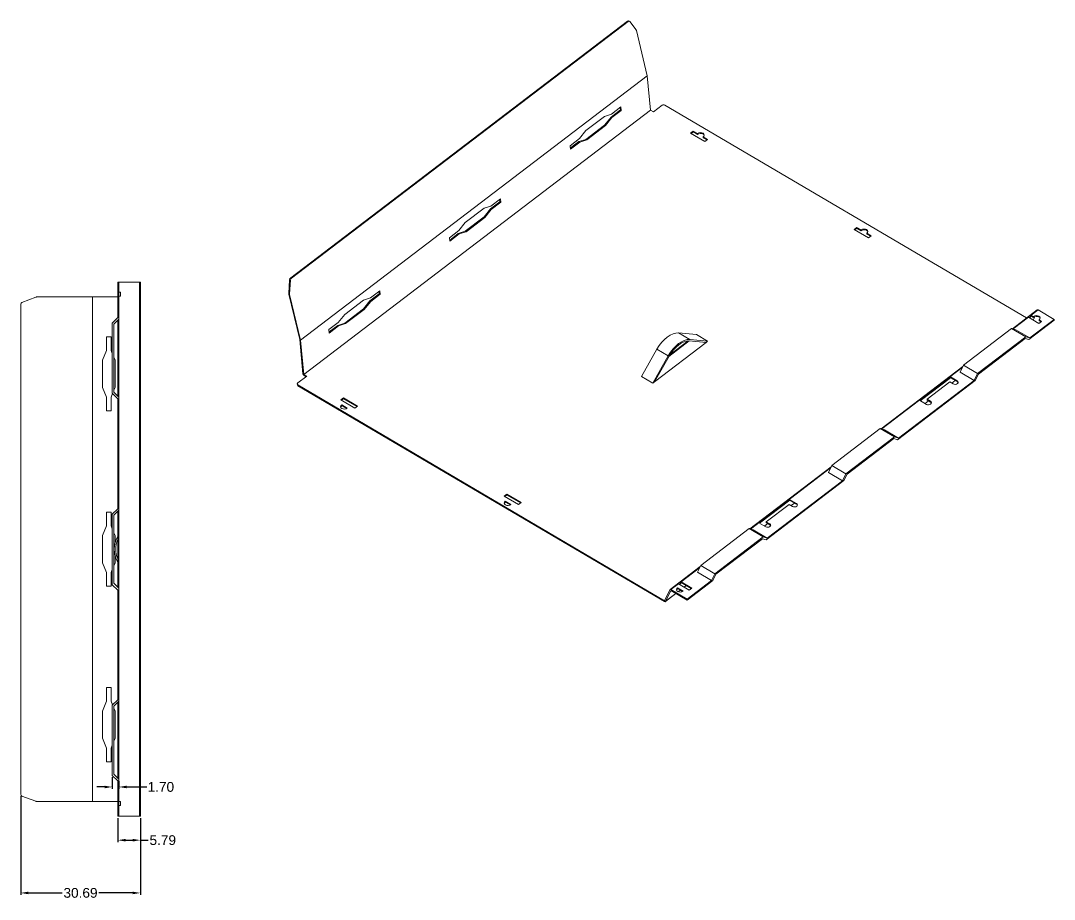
# Model space of a CAD drawing. Header units: millimetres. Extents: x 1920 to 4820, y 310 to 2320.
# Drawn here: x 3173.1 to 3438.2, y 564.5 to 789.9 of the extents above; entities that cross this region are included whole.
import ezdxf

# ---------------------------------------------------------------- set-up
doc = ezdxf.new("R2010")
doc.units = ezdxf.units.MM
doc.layers.add('core', color=7, linetype='Continuous', lineweight=20)
doc.layers.add('dim', color=82, linetype='Continuous', lineweight=9)
doc.styles.get("Standard").update_dxf_attribs({"font": 'arial.ttf'})
doc.dimstyles.get("Standard").update_dxf_attribs({"dimtxt": 0.18, "dimasz": 0.18, "dimexe": 0.18, "dimexo": 0.0625, "dimgap": 0.09, "dimtad": 0, "dimtih": 1, "dimtoh": 1, "dimzin": 0, "dimdsep": 46, "dimtxsty": 'Standard', "dimcen": 0.09, "dimadec": 0, "dimazin": 0, "dimtfac": 1, "dimtofl": 0, "dimtmove": 0, "dimatfit": 3, "dimfxl": 0, "dimtolj": 1, "dimtzin": 0, "dimarcsym": 0})

# ---------------------------------------------------------------- blocks, each defined once
blk = doc.blocks.new('*D139')
at = {"layer": 'Defpoints', "color": 0, "transparency": 16777216}
for p in [(3196.64, 596.29), (3198.34, 595.29), (3198.34, 593.31)]:
    blk.add_point(p, dxfattribs=at)
at = {"layer": 'dim', "color": 0, "lineweight": -2, "transparency": 16777216}
for p, q in [((3196.64, 595.79), (3196.64, 592.81)), ((3198.34, 594.79), (3198.34, 592.81)), ((3194.64, 593.31), (3192.64, 593.31)), ((3200.34, 593.31), (3205.47, 593.31))]:
    blk.add_line(p, q, dxfattribs=at)
at = {"layer": 'dim', "color": 0, "transparency": 16777216}
for points in [[(3194.64, 593.64), (3194.64, 592.97), (3196.64, 593.31)], [(3200.34, 593.64), (3200.34, 592.97), (3198.34, 593.31)]]:
    blk.add_solid(points, dxfattribs=at)
at = {"layer": 'dim', "color": 0, "transparency": 16777216, "insert": (3209.09, 593.31), "char_height": 2.5, "attachment_point": 5}
blk.add_mtext('\\A1;1.70', dxfattribs=at)
blk = doc.blocks.new('*D144')
at = {"layer": 'Defpoints', "color": 0, "transparency": 16777216}
for p in [(3173.15, 591.44), (3203.83, 585.79), (3203.83, 566.13)]:
    blk.add_point(p, dxfattribs=at)
at = {"layer": 'dim', "color": 0, "lineweight": -2, "transparency": 16777216}
for p, q in [((3173.15, 590.94), (3173.15, 565.63)), ((3203.83, 585.29), (3203.83, 565.63)), ((3175.15, 566.13), (3183.77, 566.13)), ((3201.83, 566.13), (3193.21, 566.13))]:
    blk.add_line(p, q, dxfattribs=at)
at = {"layer": 'dim', "color": 0, "transparency": 16777216}
for points in [[(3175.15, 566.46), (3175.15, 565.79), (3173.15, 566.13)], [(3201.83, 566.46), (3201.83, 565.79), (3203.83, 566.13)]]:
    blk.add_solid(points, dxfattribs=at)
at = {"layer": 'dim', "color": 0, "transparency": 16777216, "insert": (3188.49, 566.13), "char_height": 2.5, "attachment_point": 5}
blk.add_mtext('\\A1;30.69', dxfattribs=at)
blk = doc.blocks.new('*D145')
at = {"layer": 'Defpoints', "color": 0, "transparency": 16777216}
for p in [(3198.04, 585.79), (3203.83, 585.79), (3203.83, 579.66)]:
    blk.add_point(p, dxfattribs=at)
at = {"layer": 'dim', "color": 0, "lineweight": -2, "transparency": 16777216}
for p, q in [((3198.04, 585.29), (3198.04, 579.16)), ((3203.83, 585.29), (3203.83, 579.16)), ((3200.04, 579.66), (3201.83, 579.66)), ((3203.83, 579.66), (3205.83, 579.66))]:
    blk.add_line(p, q, dxfattribs=at)
at = {"layer": 'dim', "color": 0, "transparency": 16777216}
for points in [[(3200.04, 579.99), (3200.04, 579.32), (3198.04, 579.66)], [(3201.83, 579.99), (3201.83, 579.32), (3203.83, 579.66)]]:
    blk.add_solid(points, dxfattribs=at)
at = {"layer": 'dim', "color": 0, "transparency": 16777216, "insert": (3209.58, 579.66), "char_height": 2.5, "attachment_point": 5}
blk.add_mtext('\\A1;5.79', dxfattribs=at)

msp = doc.modelspace()

# ---------------------------------------------------------------- linework, layer by layer
at = {"layer": 'core'}
for p, q in [((3328.724, 789.77), (3242.369, 723.923)), ((3328.934, 789.682), (3328.724, 789.77)), ((3329.224, 789.744), (3329.014, 789.832)), ((3328.934, 789.682), (3242.58, 723.835)), ((3329.318, 789.668), (3330.936, 787.502)), ((3333.802, 775.725), (3330.992, 787.378)), ((3333.802, 775.725), (3244.911, 707.943)), ((3334.64, 766.875), (3333.802, 775.725)), ((3334.64, 766.875), (3245.749, 699.093)), ((3324.642, 765.894), (3322.855, 765.322)), ((3324.509, 765.137), (3326.913, 766.97)), ((3327.047, 767.727), (3324.642, 765.894)), ((3324.726, 765.009), (3327.13, 766.842)), ((3326.913, 766.97), (3326.855, 767.581)), ((3327.13, 766.842), (3326.913, 766.97)), ((3327.13, 766.842), (3327.047, 767.727)), ((3335.364, 766.449), (3334.64, 766.875)), ((3335.364, 766.449), (3337.63, 768.177)), ((3431.012, 713.615), (3338.336, 768.226)), ((3322.855, 765.322), (3318.046, 761.655)), ((3324.509, 765.137), (3322.862, 763.089)), ((3323.079, 762.962), (3324.726, 765.009)), ((3324.726, 765.009), (3324.509, 765.137)), ((3318.046, 761.655), (3316.399, 759.608)), ((3318.053, 759.423), (3322.862, 763.089)), ((3318.27, 759.295), (3323.079, 762.962)), ((3323.079, 762.962), (3322.862, 763.089)), ((3345.591, 761.536), (3344.904, 761.012)), ((3344.904, 761.012), (3348.521, 758.881)), ((3345.612, 761.315), (3345.08, 760.909)), ((3345.591, 761.536), (3345.612, 761.315)), ((3346.676, 760.897), (3345.591, 761.536)), ((3346.697, 760.675), (3345.612, 761.315)), ((3346.697, 760.675), (3346.676, 760.897)), ((3316.399, 759.608), (3313.994, 757.775)), ((3314.052, 757.163), (3316.266, 758.851)), ((3314.078, 756.89), (3316.483, 758.723)), ((3318.053, 759.423), (3316.266, 758.851)), ((3316.483, 758.723), (3316.266, 758.851)), ((3316.483, 758.723), (3318.27, 759.295)), ((3318.27, 759.295), (3318.053, 759.423)), ((3348.123, 760.044), (3348.144, 759.823)), ((3349.208, 759.405), (3348.123, 760.044)), ((3349.053, 759.287), (3348.144, 759.823)), ((3348.521, 758.881), (3349.208, 759.405)), ((3313.994, 757.775), (3314.078, 756.89)), ((3293.729, 742.322), (3291.942, 741.75)), ((3293.596, 741.565), (3296.001, 743.398)), ((3296.134, 744.155), (3293.729, 742.322)), ((3293.813, 741.437), (3296.218, 743.27)), ((3296.001, 743.398), (3295.943, 744.01)), ((3296.218, 743.27), (3296.001, 743.398)), ((3296.218, 743.27), (3296.134, 744.155)), ((3291.942, 741.75), (3287.134, 738.083)), ((3287.14, 735.851), (3291.949, 739.518)), ((3287.357, 735.723), (3292.166, 739.39)), ((3293.596, 741.565), (3291.949, 739.518)), ((3292.166, 739.39), (3291.949, 739.518)), ((3292.166, 739.39), (3293.813, 741.437)), ((3293.813, 741.437), (3293.596, 741.565)), ((3287.134, 738.083), (3285.486, 736.036)), ((3387.545, 736.814), (3386.858, 736.29)), ((3387.545, 736.814), (3387.566, 736.593)), ((3388.63, 736.175), (3387.545, 736.814)), ((3285.486, 736.036), (3283.082, 734.203)), ((3283.082, 734.203), (3283.166, 733.318)), ((3283.14, 733.591), (3285.353, 735.279)), ((3283.166, 733.318), (3285.57, 735.151)), ((3287.14, 735.851), (3285.353, 735.279)), ((3285.57, 735.151), (3285.353, 735.279)), ((3285.57, 735.151), (3287.357, 735.723)), ((3287.357, 735.723), (3287.14, 735.851)), ((3386.858, 736.29), (3390.475, 734.159)), ((3387.566, 736.593), (3387.033, 736.187)), ((3388.651, 735.954), (3387.566, 736.593)), ((3388.651, 735.954), (3388.63, 736.175)), ((3390.077, 735.322), (3390.098, 735.101)), ((3391.162, 734.683), (3390.077, 735.322)), ((3391.007, 734.565), (3390.098, 735.101)), ((3390.475, 734.159), (3391.162, 734.683)), ((3242.369, 723.923), (3242.58, 723.835)), ((3198.045, 722.793), (3198.045, 713.693)), ((3198.345, 722.793), (3198.045, 722.793)), ((3203.604, 722.793), (3198.345, 722.793)), ((3198.345, 722.793), (3198.345, 713.293)), ((3203.834, 722.793), (3203.604, 722.793)), ((3203.604, 585.793), (3203.604, 722.793)), ((3203.834, 722.793), (3203.834, 585.793)), ((3242.11, 723.418), (3241.878, 719.842)), ((3242.088, 719.754), (3242.321, 723.33)), ((3242.321, 723.33), (3242.11, 723.418)), ((3173.468, 717.615), (3177.005, 718.962)), ((3191.534, 718.993), (3177.178, 718.993)), ((3198.044, 718.993), (3191.534, 718.993)), ((3191.534, 718.993), (3191.534, 589.593)), ((3198.345, 720.193), (3198.754, 720.193)), ((3198.754, 719.193), (3198.345, 719.193)), ((3198.754, 720.193), (3198.754, 719.193)), ((3241.878, 719.842), (3242.088, 719.754)), ((3244.695, 708.052), (3241.89, 719.684)), ((3241.89, 719.684), (3242.1, 719.596)), ((3242.1, 719.596), (3244.911, 707.943)), ((3261.029, 718.178), (3256.221, 714.512)), ((3262.817, 718.75), (3261.029, 718.178)), ((3262.683, 717.993), (3265.088, 719.826)), ((3265.221, 720.584), (3262.817, 718.75)), ((3262.9, 717.865), (3265.305, 719.699)), ((3265.088, 719.826), (3265.03, 720.438)), ((3265.305, 719.699), (3265.088, 719.826)), ((3265.305, 719.699), (3265.221, 720.584)), ((3173.148, 717.147), (3173.148, 591.44)), ((3256.227, 712.279), (3261.036, 715.946)), ((3256.444, 712.151), (3261.253, 715.818)), ((3262.683, 717.993), (3261.036, 715.946)), ((3261.253, 715.818), (3261.036, 715.946)), ((3261.253, 715.818), (3262.9, 717.865)), ((3262.9, 717.865), (3262.683, 717.993)), ((3433.764, 715.713), (3427.39, 710.852)), ((3433.979, 715.69), (3432.193, 714.328)), ((3438.135, 713.241), (3433.979, 715.69)), ((3196.645, 712.293), (3198.045, 713.693)), ((3198.345, 713.293), (3197.045, 711.993)), ((3198.045, 712.993), (3198.045, 693.593)), ((3198.345, 713.293), (3198.345, 693.293)), ((3256.221, 714.512), (3254.573, 712.465)), ((3431.506, 713.804), (3427.569, 710.802)), ((3432.015, 714.369), (3431.328, 713.845)), ((3431.506, 713.804), (3434.215, 712.208)), ((3438.156, 713.02), (3431.629, 708.043)), ((3432.058, 713.913), (3431.737, 713.668)), ((3438.135, 713.241), (3431.883, 708.474)), ((3432.015, 714.369), (3432.058, 713.913)), ((3432.168, 714.134), (3432.058, 713.913)), ((3432.822, 713.748), (3432.168, 714.134)), ((3432.801, 713.969), (3432.193, 714.328)), ((3432.75, 713.071), (3433.176, 713.928)), ((3432.822, 713.748), (3432.801, 713.969)), ((3434.902, 712.731), (3434.248, 713.117)), ((3434.248, 713.117), (3434.269, 712.896)), ((3434.747, 712.614), (3434.269, 712.896)), ((3438.156, 713.02), (3438.135, 713.241)), ((3196.645, 694.293), (3196.645, 712.293)), ((3197.045, 711.993), (3197.045, 694.593)), ((3254.573, 712.465), (3252.169, 710.631)), ((3252.169, 710.631), (3252.253, 709.746)), ((3252.227, 710.02), (3254.44, 711.707)), ((3252.253, 709.746), (3254.657, 711.579)), ((3256.227, 712.279), (3254.44, 711.707)), ((3254.657, 711.579), (3254.44, 711.707)), ((3254.657, 711.579), (3256.444, 712.151)), ((3256.444, 712.151), (3256.227, 712.279)), ((3414.842, 701.476), (3427.207, 710.905)), ((3428.267, 710.605), (3427.207, 710.905)), ((3427.207, 710.905), (3430.824, 708.773)), ((3428.267, 710.605), (3431.883, 708.474)), ((3434.215, 712.208), (3434.902, 712.731)), ((3196.334, 708.793), (3195.134, 708.793)), ((3195.134, 708.793), (3195.134, 705.293)), ((3196.334, 705.293), (3196.334, 708.793)), ((3244.695, 708.052), (3245.525, 699.295)), ((3245.749, 699.093), (3244.911, 707.943)), ((3344.573, 707.721), (3339.328, 703.722)), ((3344.279, 707.734), (3339.58, 704.151)), ((3346.384, 709.339), (3341.782, 709.775)), ((3341.782, 709.775), (3344.675, 708.07)), ((3348.887, 707.336), (3344.521, 707.726)), ((3344.675, 708.07), (3349.277, 707.634)), ((3349.277, 707.634), (3346.384, 709.339)), ((3348.887, 707.336), (3349.277, 707.634)), ((3418.459, 699.345), (3430.824, 708.773)), ((3430.646, 708.321), (3418.693, 699.207)), ((3431.629, 708.043), (3430.646, 708.321)), ((3430.824, 708.773), (3431.883, 708.474)), ((3195.134, 705.293), (3194.134, 702.793)), ((3196.645, 704.518), (3196.334, 705.293)), ((3336.276, 705.588), (3332.33, 698.623)), ((3335.663, 697.253), (3348.887, 707.336)), ((3339.169, 703.883), (3336.276, 705.588)), ((3194.134, 702.793), (3194.134, 695.793)), ((3197.334, 702.793), (3197.045, 703.518)), ((3197.334, 695.793), (3197.334, 702.793)), ((3335.223, 696.918), (3339.169, 703.883)), ((3339.372, 703.799), (3335.663, 697.253)), ((3414.692, 701.17), (3393.73, 685.186)), ((3414.546, 700.872), (3393.908, 685.135)), ((3414.842, 701.476), (3413.978, 699.71)), ((3413.978, 699.71), (3417.595, 697.579)), ((3414.842, 701.476), (3418.459, 699.345)), ((3246.472, 698.667), (3244.205, 696.938)), ((3246.472, 698.667), (3245.749, 699.093)), ((3246.318, 698.549), (3245.842, 698.829)), ((3335.223, 696.918), (3332.33, 698.623)), ((3335.663, 697.253), (3335.223, 696.918)), ((3417.89, 697.567), (3397.969, 682.376)), ((3417.595, 697.579), (3398.223, 682.807)), ((3411.514, 698.515), (3403.614, 692.492)), ((3411.535, 698.294), (3403.789, 692.388)), ((3405.512, 692.766), (3411.351, 697.218)), ((3411.351, 697.218), (3412.256, 696.685)), ((3411.514, 698.515), (3411.535, 698.294)), ((3413.286, 697.471), (3411.514, 698.515)), ((3413.307, 697.25), (3411.535, 698.294)), ((3411.882, 696.905), (3412.759, 697.573)), ((3411.893, 696.898), (3412.768, 697.566)), ((3413.307, 697.25), (3413.286, 697.471)), ((3417.595, 697.579), (3418.459, 699.345)), ((3418.693, 699.207), (3417.89, 697.567)), ((3194.134, 695.793), (3195.134, 693.293)), ((3197.045, 695.069), (3197.334, 695.793)), ((3197.045, 694.593), (3198.345, 693.293)), ((3244.069, 696.678), (3244.09, 696.457)), ((3338.214, 641.078), (3244.223, 696.463)), ((3244.223, 696.463), (3244.244, 696.242)), ((3244.244, 696.242), (3338.189, 640.884)), ((3195.134, 693.293), (3195.134, 689.793)), ((3196.334, 693.293), (3196.709, 694.229)), ((3196.334, 689.793), (3196.334, 693.293)), ((3198.045, 692.893), (3196.645, 694.293)), ((3198.045, 692.893), (3198.045, 664.693)), ((3198.345, 693.293), (3198.345, 664.293)), ((3255.876, 693.126), (3255.189, 692.602)), ((3255.189, 692.602), (3258.805, 690.471)), ((3255.897, 692.904), (3255.364, 692.498)), ((3255.876, 693.126), (3255.897, 692.904)), ((3259.492, 690.995), (3255.876, 693.126)), ((3259.338, 690.877), (3255.897, 692.904)), ((3403.614, 692.492), (3405.386, 691.447)), ((3405.012, 691.666), (3405.888, 692.334)), ((3405.023, 691.66), (3405.9, 692.328)), ((3405.512, 692.766), (3405.533, 692.545)), ((3406.417, 692.233), (3405.512, 692.766)), ((3406.438, 692.012), (3405.533, 692.545)), ((3406.438, 692.012), (3406.417, 692.233)), ((3195.134, 689.793), (3196.334, 689.793)), ((3255.449, 691.334), (3255.47, 691.113)), ((3256.896, 690.481), (3255.449, 691.334)), ((3256.723, 690.375), (3255.47, 691.113)), ((3258.805, 690.471), (3259.492, 690.995)), ((3381.106, 675.751), (3393.547, 685.238)), ((3394.606, 684.938), (3393.547, 685.238)), ((3393.547, 685.238), (3397.163, 683.106)), ((3394.606, 684.938), (3398.223, 682.807)), ((3384.723, 673.62), (3397.163, 683.106)), ((3396.985, 682.654), (3385.032, 673.54)), ((3397.969, 682.376), (3396.985, 682.654)), ((3397.163, 683.106), (3398.223, 682.807)), ((3380.957, 675.446), (3360.07, 659.519)), ((3380.811, 675.148), (3360.249, 659.469)), ((3381.106, 675.751), (3380.242, 673.985)), ((3380.242, 673.985), (3383.859, 671.854)), ((3381.106, 675.751), (3384.723, 673.62)), ((3383.859, 671.854), (3384.723, 673.62)), ((3385.032, 673.54), (3384.23, 671.9)), ((3384.23, 671.9), (3364.308, 656.709)), ((3383.859, 671.854), (3364.562, 657.14)), ((3297.829, 668.404), (3297.142, 667.88)), ((3297.142, 667.88), (3300.759, 665.749)), ((3297.85, 668.183), (3297.318, 667.777)), ((3297.829, 668.404), (3297.85, 668.183)), ((3301.446, 666.273), (3297.829, 668.404)), ((3301.291, 666.155), (3297.85, 668.183)), ((3297.403, 666.612), (3297.424, 666.391)), ((3298.85, 665.76), (3297.403, 666.612)), ((3298.677, 665.653), (3297.424, 666.391)), ((3300.759, 665.749), (3301.446, 666.273)), ((3370.297, 667.087), (3362.397, 661.063)), ((3370.318, 666.865), (3362.572, 660.959)), ((3364.295, 661.337), (3370.134, 665.789)), ((3370.134, 665.789), (3371.039, 665.257)), ((3372.069, 666.042), (3370.297, 667.087)), ((3370.297, 667.087), (3370.318, 666.865)), ((3372.09, 665.821), (3370.318, 666.865)), ((3370.667, 665.477), (3371.542, 666.144)), ((3370.678, 665.471), (3371.553, 666.138)), ((3372.09, 665.821), (3372.069, 666.042)), ((3195.134, 663.793), (3195.134, 660.293)), ((3196.334, 663.793), (3195.134, 663.793)), ((3196.334, 660.293), (3196.334, 663.793)), ((3196.645, 663.293), (3198.045, 664.693)), ((3196.645, 645.183), (3196.645, 663.293)), ((3198.345, 664.293), (3197.045, 662.993)), ((3197.045, 662.993), (3197.045, 645.593)), ((3198.045, 663.993), (3198.045, 644.593)), ((3198.345, 664.293), (3198.345, 644.293)), ((3195.134, 660.293), (3194.134, 657.793)), ((3196.645, 659.518), (3196.334, 660.293)), ((3362.397, 661.063), (3364.169, 660.018)), ((3363.797, 660.238), (3364.673, 660.907)), ((3363.808, 660.232), (3364.684, 660.9)), ((3365.2, 660.804), (3364.295, 661.337)), ((3364.295, 661.337), (3364.316, 661.116)), ((3365.22, 660.583), (3364.316, 661.116)), ((3365.22, 660.583), (3365.2, 660.804)), ((3194.134, 657.793), (3194.134, 650.793)), ((3197.334, 657.793), (3197.045, 658.518)), ((3197.334, 655.886), (3197.334, 657.793)), ((3347.521, 650.142), (3359.886, 659.571)), ((3351.138, 648.011), (3363.503, 657.439)), ((3359.886, 659.571), (3363.503, 657.439)), ((3360.945, 659.271), (3359.886, 659.571)), ((3360.945, 659.271), (3364.562, 657.14)), ((3363.503, 657.439), (3364.562, 657.14)), ((3363.324, 656.987), (3351.372, 647.873)), ((3364.308, 656.709), (3363.324, 656.987)), ((3197.334, 650.793), (3197.334, 652.673)), ((3194.134, 650.793), (3195.134, 648.293)), ((3197.045, 650.069), (3197.334, 650.793)), ((3347.372, 649.837), (3339.652, 643.95)), ((3347.226, 649.539), (3342.477, 645.917)), ((3347.521, 650.142), (3346.657, 648.376)), ((3347.521, 650.142), (3351.138, 648.011)), ((3195.134, 648.293), (3195.134, 644.793)), ((3196.334, 648.293), (3196.645, 649.069)), ((3196.334, 644.793), (3196.334, 648.293)), ((3346.657, 648.376), (3350.274, 646.245)), ((3350.274, 646.245), (3351.138, 648.011)), ((3351.372, 647.873), (3350.569, 646.233)), ((3195.134, 644.793), (3196.334, 644.793)), ((3198.045, 643.783), (3196.645, 645.183)), ((3197.045, 645.593), (3198.345, 644.293)), ((3198.345, 644.293), (3198.345, 615.293)), ((3341.79, 645.394), (3339.867, 643.927)), ((3343.021, 643.554), (3341.574, 644.407)), ((3341.574, 644.407), (3341.595, 644.185)), ((3342.847, 643.447), (3341.595, 644.185)), ((3342.299, 645.958), (3341.612, 645.435)), ((3341.79, 645.394), (3344.499, 643.797)), ((3342.342, 645.503), (3342.021, 645.258)), ((3342.299, 645.958), (3342.342, 645.503)), ((3342.452, 645.723), (3342.342, 645.503)), ((3345.032, 644.203), (3342.452, 645.723)), ((3345.186, 644.321), (3342.477, 645.917)), ((3343.223, 644.55), (3343.755, 644.956)), ((3343.234, 644.544), (3343.766, 644.95)), ((3350.274, 646.245), (3344.022, 641.478)), ((3350.569, 646.233), (3344.043, 641.257)), ((3344.499, 643.797), (3345.186, 644.321)), ((3198.045, 643.783), (3198.045, 615.693)), ((3338.214, 641.078), (3339.621, 643.911)), ((3338.404, 640.861), (3341.156, 642.96)), ((3339.842, 643.733), (3338.435, 640.9)), ((3338.435, 640.9), (3341.145, 642.966)), ((3339.842, 643.733), (3344.043, 641.257)), ((3344.022, 641.478), (3339.867, 643.927)), ((3341.719, 643.403), (3342.244, 643.804)), ((3341.731, 643.398), (3342.255, 643.797)), ((3344.043, 641.257), (3344.022, 641.478)), ((3195.134, 618.793), (3195.134, 615.293)), ((3196.334, 618.793), (3195.134, 618.793)), ((3196.334, 615.293), (3196.334, 618.793)), ((3195.134, 615.293), (3194.134, 612.793)), ((3196.709, 614.358), (3196.334, 615.293)), ((3196.645, 614.293), (3198.045, 615.693)), ((3198.345, 615.293), (3197.045, 613.993)), ((3198.045, 614.993), (3198.045, 595.593)), ((3198.345, 615.293), (3198.345, 595.293)), ((3194.134, 612.793), (3194.134, 605.793)), ((3196.645, 596.293), (3196.645, 614.293)), ((3197.045, 613.993), (3197.045, 596.593)), ((3197.334, 612.793), (3197.045, 613.518)), ((3197.334, 605.793), (3197.334, 612.793)), ((3194.134, 605.793), (3195.134, 603.293)), ((3197.045, 605.069), (3197.334, 605.793)), ((3195.134, 603.293), (3195.134, 599.793)), ((3196.334, 603.293), (3196.645, 604.069)), ((3196.334, 599.793), (3196.334, 603.293)), ((3195.134, 599.793), (3196.334, 599.793)), ((3198.045, 594.893), (3196.645, 596.293)), ((3197.045, 596.593), (3198.345, 595.293)), ((3198.045, 594.893), (3198.045, 585.793)), ((3198.345, 595.293), (3198.345, 585.793)), ((3177.005, 589.625), (3173.468, 590.972)), ((3177.178, 589.593), (3191.534, 589.593)), ((3198.044, 589.593), (3191.534, 589.593)), ((3198.345, 589.593), (3198.754, 589.593)), ((3198.754, 588.593), (3198.345, 588.593)), ((3198.754, 589.593), (3198.754, 588.593)), ((3198.345, 585.793), (3198.045, 585.793)), ((3198.345, 585.793), (3203.604, 585.793)), ((3203.834, 585.793), (3203.604, 585.793))]:
    msp.add_line(p, q, dxfattribs=at)
for centre, radius, start, end in [((3203.53, 654.279), 6.4, 148.9846, 211.01474), ((3203.518, 654.293), 6, 155.82313, 204.17688)]:
    msp.add_arc(centre, radius, start, end, dxfattribs=at)
for centre, major_axis, ratio, start_param, end_param in [((3328.82, 789.37), (0.193, 0.461), 0.6503735, 0.0000175, 0.8458395), ((3329.031, 789.282), (-0.193, -0.461), 0.6503735, 2.7754065, 3.9874322), ((3330.648, 787.116), (-0.193, -0.461), 0.6503735, 2.4166358, 2.7754065), ((3337.992, 767.964), (0.498, 0.047), 0.6717004, 0.7476582, 2.3184545), ((3347.4, 760.47), (-0.996, -0.094), 0.6717004, 3.8892508, 5.4600471), ((3347.421, 760.249), (0.996, 0.094), 0.6717004, 0.7476582, 2.3184545), ((3347.4, 760.47), (-0.996, -0.094), 0.6717004, 2.3184545, 3.8892508), ((3347.421, 760.249), (0.996, 0.094), 0.6717004, 0.1661936, 0.7476582), ((3389.353, 735.749), (-0.996, -0.094), 0.6717004, 3.8892508, 5.4600471), ((3389.374, 735.527), (0.996, 0.094), 0.6717004, 0.7476582, 2.3184545), ((3389.353, 735.749), (-0.996, -0.094), 0.6717004, 2.3184545, 3.8892508), ((3389.374, 735.527), (0.996, 0.094), 0.6717004, 0.1661936, 0.7476582), ((3242.466, 723.523), (0.193, 0.461), 0.6503735, 0.8458395, 2.0578652), ((3242.676, 723.435), (-0.193, -0.461), 0.6503735, 3.9874322, 5.1994578), ((3177.178, 718.493), (0, 0.5), 0.9851864, 0, 0.3587707), ((3242.233, 719.946), (0.193, 0.461), 0.6503735, 2.0578652, 2.4166358), ((3242.444, 719.858), (-0.193, -0.461), 0.6503735, 5.1994578, 5.5582285), ((3173.641, 717.147), (0, 0.5), 0.9851864, 0.3587707, 1.5707963), ((3434.007, 715.395), (0.243, -0.318), 0.5037028, 2.2508456, 3.1415775), ((3431.534, 713.509), (0.243, -0.318), 0.5037028, 2.2508456, 2.941537), ((3432.221, 714.033), (-0.243, 0.318), 0.5037028, 5.3924383, 6.0831297), ((3433.524, 713.543), (-0.996, -0.094), 0.6717004, 3.8892508, 5.4600471), ((3433.545, 713.322), (0.996, 0.094), 0.6717004, 0.7476582, 2.3184545), ((3433.524, 713.543), (-0.996, -0.094), 0.6717004, 2.3184545, 3.8892508), ((3433.545, 713.322), (0.996, 0.094), 0.6717004, 0.1661936, 0.7476582), ((3339.372, 703.996), (3.249, 5.514), 0.5432329, 0.2491874, 1.6021052), ((3342.265, 702.291), (-3.249, -5.514), 0.5432329, 3.3907801, 4.7436979), ((3342.274, 702.307), (3.046, 5.169), 0.5432329, 0.2526234, 1.6021052), ((3245.814, 699.124), (-0.243, 0.318), 0.5037028, 0.6800493, 2.2508456), ((3412.771, 697.078), (-0.747, -0.071), 0.6717004, 0.7476582, 3.8892508), ((3412.792, 696.857), (0.747, 0.071), 0.6717004, 0.2223746, 0.7476582), ((3244.567, 696.725), (0.498, 0.047), 0.6717004, 2.3184545, 3.8892508), ((3244.588, 696.504), (-0.498, -0.047), 0.6717004, 6.2831688, 7.0308435), ((3405.901, 691.84), (-0.747, -0.071), 0.6717004, 0.7476582, 3.8892508), ((3405.922, 691.619), (0.747, 0.071), 0.6717004, 0.2223746, 0.7476582), ((3256.173, 690.908), (-0.996, -0.094), 0.6717004, 5.4600471, 7.0308435), ((3256.194, 690.686), (0.996, 0.094), 0.6717004, 2.3184545, 2.9754153), ((3256.173, 690.908), (-0.996, -0.094), 0.6717004, 0.7476582, 2.3184545), ((3298.126, 666.186), (-0.996, -0.094), 0.6717004, 5.4600471, 7.0308435), ((3298.147, 665.965), (0.996, 0.094), 0.6717004, 2.3184545, 2.9754153), ((3298.126, 666.186), (-0.996, -0.094), 0.6717004, 0.7476582, 2.3184545), ((3371.554, 665.649), (-0.747, -0.071), 0.6717004, 0.7476582, 3.8892508), ((3371.575, 665.428), (0.747, 0.071), 0.6717004, 0.2223746, 0.7476582), ((3364.684, 660.411), (-0.747, -0.071), 0.6717004, 0.7476582, 3.8892508), ((3364.705, 660.19), (0.747, 0.071), 0.6717004, 0.2223746, 0.7476582), ((3339.895, 643.632), (-0.243, 0.318), 0.5037028, 5.3924383, 6.5269023), ((3342.297, 643.98), (-0.996, -0.094), 0.6717004, 5.4600471, 7.0308435), ((3342.318, 643.759), (0.996, 0.094), 0.6717004, 2.3184545, 2.9754153), ((3341.818, 645.099), (0.243, -0.318), 0.5037028, 2.2508456, 2.941537), ((3342.505, 645.622), (-0.243, 0.318), 0.5037028, 5.3924383, 6.0831297), ((3342.297, 643.98), (-0.996, -0.094), 0.6717004, 0.7476582, 2.3184545), ((3338.161, 641.179), (-0.243, 0.318), 0.5037028, 2.2508456, 3.3853096), ((3173.641, 591.44), (0, 0.5), 0.9851864, 1.5707963, 2.782822), ((3177.178, 590.093), (0, 0.5), 0.9851864, 2.782822, 3.1415927)]:
    msp.add_ellipse(centre, major_axis=major_axis, ratio=ratio, start_param=start_param, end_param=end_param, dxfattribs=at)

# ---------------------------------------------------------------- dimensions: what is measured, and where the dimension line sits
at = {"layer": 'dim'}
dim = msp.add_linear_dim(base=(3198.345, 593.308), p1=(3196.645, 596.293), p2=(3198.345, 595.293), dimstyle='Standard', override={"dimtxt": 2.5, "dimasz": 2, "dimexe": 0.49975, "dimexo": 0.49975, "dimgap": 0.49975}, dxfattribs=at)
dim.commit()
dim.dimension.update_dxf_attribs({"geometry": '*D139', "text_midpoint": (3209.094, 593.308), "dimtype": 160})
for base, p1, picture, middle in [((3203.834, 566.127), (3173.148, 591.44), '*D144', (3188.491, 566.127)), ((3203.834, 579.658), (3198.045, 585.793), '*D145', (3209.584, 579.658))]:
    dim = msp.add_linear_dim(base=base, p1=p1, p2=(3203.834, 585.793), dimstyle='Standard', override={"dimtxt": 2.5, "dimasz": 2, "dimexe": 0.49975, "dimexo": 0.49975, "dimgap": 0.49975}, dxfattribs=at)
    dim.commit()
    dim.dimension.update_dxf_attribs({"geometry": picture, "text_midpoint": middle})

doc.saveas('drawing.dxf')
